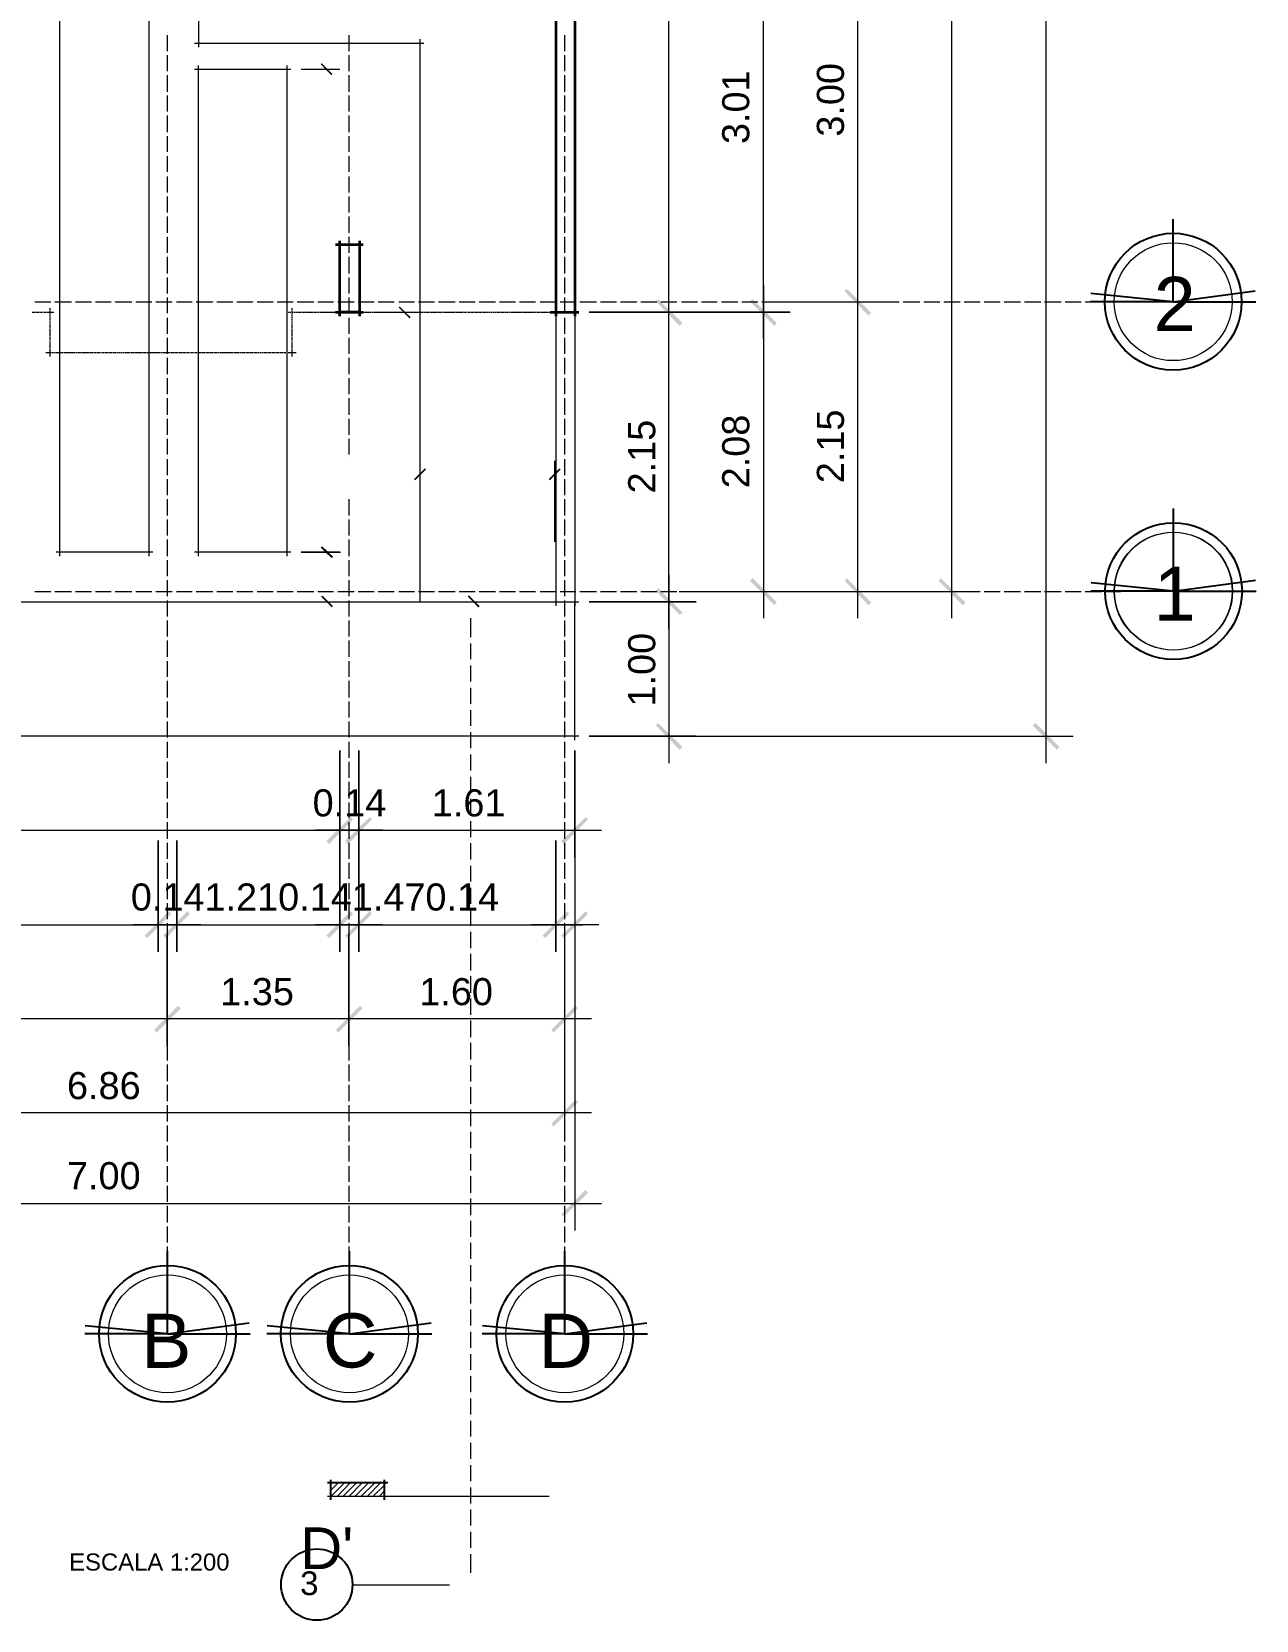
# Model space of a CAD drawing. Header units: millimetres. Extents: x 242 to 289.1, y 51.6 to 80.3.
# Drawn here: x 250.68 to 259.77, y 51.57 to 63.37 of the extents above; entities that cross this region are included whole.
import ezdxf

# ---------------------------------------------------------------- set-up
doc = ezdxf.new("R2010")
doc.units = ezdxf.units.MM
for name, color, linetype in [('PDF_0', 7, 'Continuous'), ('PDF_Acabados', 7, 'Continuous'), ('PDF_Arquitectura', 7, 'Continuous'), ('PDF_DET', 2, 'Continuous'), ('PDF_Ejes', 7, 'Continuous'), ('PDF_Muros', 7, 'Continuous'), ('PDF_Niveles', 2, 'Continuous'), ('PDF_Text', 7, 'Continuous')]:
    doc.layers.add(name, color=color, linetype=linetype)
doc.styles.add('PDF ArialMT', font='arial.ttf')

msp = doc.modelspace()

# ---------------------------------------------------------------- hatches: boundary and pattern name
at = {"layer": 'PDF_0', "transparency": 33554559}
for points in [[(252.901, 63.051), (252.91, 63.06), (252.829, 63.14), (252.821, 63.132)], [(255.509, 61.21), (255.327, 61.387), (255.31, 61.371), (255.488, 61.188)], [(256.009, 61.371), (256.191, 61.188), (256.208, 61.21), (256.03, 61.387)], [(256.711, 61.447), (256.889, 61.265), (256.91, 61.286), (256.728, 61.464)], [(253.409, 61.332), (253.401, 61.324), (253.481, 61.244), (253.49, 61.252)], [(253.524, 60.041), (253.604, 60.122), (253.596, 60.13), (253.515, 60.05)], [(254.514, 60.05), (254.523, 60.041), (254.603, 60.122), (254.595, 60.13)], [(252.829, 59.55), (252.821, 59.542), (252.901, 59.465), (252.91, 59.474)], [(252.905, 59.465), (252.914, 59.474), (252.834, 59.55), (252.825, 59.542)], [(255.509, 59.059), (255.327, 59.241), (255.31, 59.22), (255.488, 59.042)], [(256.03, 59.313), (256.009, 59.296), (256.191, 59.114), (256.208, 59.135)], [(256.728, 59.313), (256.711, 59.296), (256.889, 59.114), (256.91, 59.135)], [(257.427, 59.313), (257.41, 59.296), (257.588, 59.114), (257.609, 59.135)], [(252.834, 59.186), (252.825, 59.178), (252.905, 59.097), (252.914, 59.106)], [(253.922, 59.186), (253.913, 59.178), (253.993, 59.097), (254.002, 59.106)], [(255.327, 58.238), (255.31, 58.221), (255.488, 58.039), (255.509, 58.06)], [(258.13, 58.238), (258.108, 58.221), (258.29, 58.039), (258.307, 58.06)], [(253.045, 57.539), (252.863, 57.361), (252.884, 57.34), (253.062, 57.522)], [(253.024, 57.34), (253.202, 57.522), (253.185, 57.539), (253.003, 57.361)], [(254.607, 57.361), (254.628, 57.34), (254.806, 57.522), (254.789, 57.539)], [(251.695, 56.841), (251.513, 56.659), (251.534, 56.642), (251.712, 56.82)], [(251.674, 56.642), (251.851, 56.82), (251.834, 56.841), (251.652, 56.659)], [(253.045, 56.841), (252.863, 56.659), (252.884, 56.642), (253.062, 56.82)], [(253.024, 56.642), (253.202, 56.82), (253.185, 56.841), (253.003, 56.659)], [(254.65, 56.841), (254.468, 56.659), (254.489, 56.642), (254.667, 56.82)], [(254.806, 56.82), (254.789, 56.841), (254.607, 56.659), (254.628, 56.642)], [(251.762, 56.138), (251.585, 55.96), (251.602, 55.939), (251.784, 56.121)], [(253.113, 56.138), (252.935, 55.96), (252.952, 55.939), (253.134, 56.121)], [(254.535, 55.96), (254.552, 55.939), (254.734, 56.121), (254.713, 56.138)], [(254.535, 55.262), (254.552, 55.241), (254.734, 55.423), (254.713, 55.439)], [(254.607, 54.589), (254.628, 54.572), (254.806, 54.749), (254.789, 54.771)]]:
    msp.add_hatch(color=256, dxfattribs=at).paths.add_polyline_path(points)

# ---------------------------------------------------------------- linework, layer by layer
for p, q in [((259.152, 61.368), (259.152, 61.982)), ((259.152, 61.368), (258.538, 61.368)), ((259.152, 61.368), (258.541, 61.429)), ((259.152, 61.368), (259.76, 61.449)), ((259.152, 61.368), (259.765, 61.368)), ((259.155, 59.218), (259.155, 59.831)), ((259.155, 59.218), (258.544, 59.279)), ((259.155, 59.218), (259.763, 59.299)), ((259.155, 59.218), (258.541, 59.218)), ((259.155, 59.218), (259.769, 59.218)), ((251.684, 53.702), (251.684, 54.315)), ((253.035, 53.702), (253.035, 54.315)), ((254.635, 53.702), (254.635, 54.315)), ((251.684, 53.702), (251.071, 53.702)), ((251.684, 53.702), (251.074, 53.762)), ((251.684, 53.702), (252.292, 53.783)), ((251.684, 53.702), (252.298, 53.702)), ((253.035, 53.702), (252.421, 53.702)), ((253.035, 53.702), (252.424, 53.762)), ((253.035, 53.702), (253.643, 53.783)), ((253.035, 53.702), (253.648, 53.702)), ((254.635, 53.702), (254.021, 53.702)), ((254.635, 53.702), (254.024, 53.762)), ((254.635, 53.702), (255.243, 53.783)), ((254.635, 53.702), (255.248, 53.702))]:
    msp.add_line(p, q)
for centre in [(259.152, 61.368), (259.155, 59.218), (251.684, 53.702), (253.035, 53.702), (254.635, 53.702)]:
    msp.add_circle(centre, 0.508)
at = {"layer": 'PDF_Acabados', "lineweight": 25}
for points in [[(253.32, 52.595), (252.872, 52.595)], [(252.897, 52.468), (252.897, 52.616)], [(253.295, 52.468), (253.295, 52.616)]]:
    msp.add_lwpolyline(points, dxfattribs=at)
at = {"layer": 'PDF_Acabados', "lineweight": 9}
for points in [[(252.897, 52.582), (252.905, 52.595)], [(252.897, 52.54), (252.952, 52.595)], [(252.897, 52.493), (252.999, 52.595)], [(252.944, 52.493), (253.041, 52.595)], [(252.986, 52.493), (253.088, 52.595)], [(253.032, 52.493), (253.13, 52.595)], [(253.075, 52.493), (253.176, 52.595)], [(253.121, 52.493), (253.223, 52.595)], [(253.168, 52.493), (253.265, 52.595)], [(253.21, 52.493), (253.295, 52.578)], [(253.257, 52.493), (253.295, 52.535)]]:
    msp.add_lwpolyline(points, dxfattribs=at)
at = {"layer": 'PDF_Acabados', "color": 8, "lineweight": 5, "true_color": 0x808080}
msp.add_lwpolyline([(254.518, 52.493), (252.872, 52.493)], dxfattribs=at)
at = {"layer": 'PDF_Arquitectura', "color": 250, "lineweight": 18, "true_color": 0x404040}
for points in [[(258.21, 57.941), (258.21, 74.338)], [(255.407, 61.091), (255.407, 66.341)], [(256.11, 61.091), (256.11, 64.495)], [(252.677, 63.094), (252.965, 63.094)], [(255.407, 58.941), (255.407, 61.489)], [(256.11, 61.489), (256.11, 59.017)], [(256.809, 61.565), (256.809, 59.017)], [(256.182, 61.366), (257.008, 61.366)], [(253.215, 61.29), (253.545, 61.29)], [(254.561, 59.584), (254.561, 60.185)], [(252.965, 59.508), (252.677, 59.508), (252.969, 59.508)], [(255.407, 59.338), (255.407, 57.941)], [(252.677, 59.139), (252.969, 59.139)], [(253.634, 59.139), (254.057, 59.139)], [(255.484, 59.216), (256.309, 59.216)], [(256.182, 59.216), (257.008, 59.216)], [(255.611, 58.14), (254.815, 58.14), (258.409, 58.14)], [(254.709, 57.239), (254.709, 58.035), (254.709, 54.47)], [(247.508, 57.442), (253.164, 57.442)], [(253.282, 57.442), (253.104, 57.442), (252.965, 57.442), (252.783, 57.442)], [(252.905, 57.442), (254.908, 57.442)], [(254.709, 57.366), (254.709, 56.54)], [(247.648, 56.739), (251.813, 56.739)], [(251.932, 56.739), (251.754, 56.739), (251.614, 56.739), (251.432, 56.739)], [(251.555, 56.739), (253.164, 56.739)], [(253.282, 56.739), (253.104, 56.739), (252.965, 56.739), (252.783, 56.739)], [(252.905, 56.739), (254.768, 56.739)], [(254.887, 56.739), (254.709, 56.739), (254.569, 56.739), (254.387, 56.739)], [(254.633, 56.667), (254.633, 55.842)], [(251.885, 56.041), (247.58, 56.041)], [(253.236, 56.041), (251.483, 56.041)], [(254.832, 56.041), (252.834, 56.041)], [(254.633, 55.964), (254.633, 55.139)], [(254.832, 55.342), (247.58, 55.342)], [(247.508, 54.669), (254.908, 54.669)]]:
    msp.add_lwpolyline(points, dxfattribs=at)
for points in [[(255.611, 61.29), (254.815, 61.29)], [(256.309, 61.29), (255.484, 61.29)], [(255.611, 59.139), (254.815, 59.139)], [(252.965, 57.239), (252.965, 58.035)], [(253.104, 57.239), (253.104, 58.035)], [(251.614, 56.54), (251.614, 57.366)], [(251.754, 56.54), (251.754, 57.366)], [(252.965, 56.54), (252.965, 57.366)], [(253.104, 56.54), (253.104, 57.366)], [(254.569, 56.54), (254.569, 57.366)], [(251.682, 55.842), (251.682, 56.667)], [(253.032, 55.842), (253.032, 56.667)]]:
    msp.add_lwpolyline(points, close=True, dxfattribs=at)
at = {"layer": 'PDF_Arquitectura', "lineweight": 5}
for points in [[(253.934, 59.017), (253.934, 58.877)], [(253.934, 58.86), (253.934, 58.86)], [(253.934, 58.847), (253.934, 58.847)], [(253.934, 58.83), (253.934, 58.712)], [(253.934, 58.695), (253.934, 58.695)], [(253.934, 58.682), (253.934, 58.682)], [(253.934, 58.665), (253.934, 58.547)], [(253.934, 58.53), (253.934, 58.53)], [(253.934, 58.517), (253.934, 58.517)], [(253.934, 58.5), (253.934, 58.382)], [(253.934, 58.365), (253.934, 58.365)], [(253.934, 58.352), (253.934, 58.352)], [(253.934, 58.335), (253.934, 58.217)], [(253.934, 58.2), (253.934, 58.2)], [(253.934, 58.187), (253.934, 58.187)], [(253.934, 58.17), (253.934, 58.052)], [(253.934, 58.035), (253.934, 58.035)], [(253.934, 58.022), (253.934, 58.022)], [(253.934, 58.005), (253.934, 57.886)], [(253.934, 57.869), (253.934, 57.869)], [(253.934, 57.857), (253.934, 57.857)], [(253.934, 57.84), (253.934, 57.721)], [(253.934, 57.704), (253.934, 57.704)], [(253.934, 57.692), (253.934, 57.692)], [(253.934, 57.675), (253.934, 57.556)], [(253.934, 57.539), (253.934, 57.539)], [(253.934, 57.527), (253.934, 57.527)], [(253.934, 57.51), (253.934, 57.391)], [(253.934, 57.374), (253.934, 57.374)], [(253.934, 57.361), (253.934, 57.361)], [(253.934, 57.345), (253.934, 57.226)], [(253.934, 57.213), (253.934, 57.213)], [(253.934, 57.196), (253.934, 57.196)], [(253.934, 57.179), (253.934, 57.061)], [(253.934, 57.048), (253.934, 57.048)], [(253.934, 57.031), (253.934, 57.031)], [(253.934, 57.014), (253.934, 56.896)], [(253.934, 56.883), (253.934, 56.883)], [(253.934, 56.866), (253.934, 56.866)], [(253.934, 56.849), (253.934, 56.731)], [(253.934, 56.718), (253.934, 56.718)], [(253.934, 56.701), (253.934, 56.701)], [(253.934, 56.688), (253.934, 56.566)], [(253.934, 56.553), (253.934, 56.553)], [(253.934, 56.536), (253.934, 56.536)], [(253.934, 56.523), (253.934, 56.4)], [(253.934, 56.388), (253.934, 56.388)], [(253.934, 56.371), (253.934, 56.371)], [(253.934, 56.358), (253.934, 56.235)], [(253.934, 56.223), (253.934, 56.223)], [(253.934, 56.206), (253.934, 56.206)], [(253.934, 56.193), (253.934, 56.07)], [(253.934, 56.058), (253.934, 56.058)], [(253.934, 56.041), (253.934, 56.041)], [(253.934, 56.028), (253.934, 55.905)], [(253.934, 55.892), (253.934, 55.892)], [(253.934, 55.876), (253.934, 55.876)], [(253.934, 55.863), (253.934, 55.74)], [(253.934, 55.727), (253.934, 55.727)], [(253.934, 55.71), (253.934, 55.71)], [(253.934, 55.698), (253.934, 55.575)], [(253.934, 55.562), (253.934, 55.562)], [(253.934, 55.545), (253.934, 55.545)], [(253.934, 55.533), (253.934, 55.41)], [(253.934, 55.397), (253.934, 55.397)], [(253.934, 55.38), (253.934, 55.38)], [(253.934, 55.368), (253.934, 55.245)], [(253.934, 55.232), (253.934, 55.232)], [(253.934, 55.215), (253.934, 55.215)], [(253.934, 55.202), (253.934, 55.08)], [(253.934, 55.067), (253.934, 55.067)], [(253.934, 55.05), (253.934, 55.05)], [(253.934, 55.037), (253.934, 54.915)], [(253.934, 54.902), (253.934, 54.902)], [(253.934, 54.885), (253.934, 54.885)], [(253.934, 54.872), (253.934, 54.749)], [(253.934, 54.737), (253.934, 54.737)], [(253.934, 54.72), (253.934, 54.72)], [(253.934, 54.707), (253.934, 54.584)], [(253.934, 54.572), (253.934, 54.572)], [(253.934, 54.555), (253.934, 54.555)], [(253.934, 54.542), (253.934, 54.423)], [(253.934, 54.407), (253.934, 54.407)], [(253.934, 54.39), (253.934, 54.39)], [(253.934, 54.377), (253.934, 54.258)], [(253.934, 54.241), (253.934, 54.241)], [(253.934, 54.224), (253.934, 54.224)], [(253.934, 54.212), (253.934, 54.093)], [(253.934, 54.076), (253.934, 54.076)], [(253.934, 54.059), (253.934, 54.059)], [(253.934, 54.047), (253.934, 53.928)], [(253.934, 53.911), (253.934, 53.911)], [(253.934, 53.899), (253.934, 53.899)], [(253.934, 53.882), (253.934, 53.763)], [(253.934, 53.746), (253.934, 53.746)], [(253.934, 53.733), (253.934, 53.733)], [(253.934, 53.716), (253.934, 53.598)], [(253.934, 53.581), (253.934, 53.581)], [(253.934, 53.568), (253.934, 53.568)], [(253.934, 53.551), (253.934, 53.433)], [(253.934, 53.416), (253.934, 53.416)], [(253.934, 53.403), (253.934, 53.403)], [(253.934, 53.386), (253.934, 53.268)], [(253.934, 53.251), (253.934, 53.251)], [(253.934, 53.238), (253.934, 53.238)], [(253.934, 53.221), (253.934, 53.103)], [(253.934, 53.086), (253.934, 53.086)], [(253.934, 53.073), (253.934, 53.073)], [(253.934, 53.056), (253.934, 52.938)], [(253.934, 52.921), (253.934, 52.921)], [(253.934, 52.908), (253.934, 52.908)], [(253.934, 52.891), (253.934, 52.772)], [(253.934, 52.755), (253.934, 52.755)], [(253.934, 52.743), (253.934, 52.743)], [(253.934, 52.726), (253.934, 52.607)], [(253.934, 52.59), (253.934, 52.59)], [(253.934, 52.578), (253.934, 52.578)], [(253.934, 52.561), (253.934, 52.442)], [(253.934, 52.425), (253.934, 52.425)], [(253.934, 52.413), (253.934, 52.413)], [(253.934, 52.396), (253.934, 52.277)], [(253.934, 52.26), (253.934, 52.26)], [(253.934, 52.247), (253.934, 52.247)], [(253.934, 52.231), (253.934, 52.112)], [(253.934, 52.095), (253.934, 52.095)], [(253.934, 52.082), (253.934, 52.082)], [(253.934, 52.065), (253.934, 51.926)]]:
    msp.add_lwpolyline(points, dxfattribs=at)
at = {"layer": 'PDF_DET', "lineweight": 18}
msp.add_lwpolyline([(253.054, 51.837), (253.778, 51.837)], dxfattribs=at)
at = {"layer": 'PDF_DET', "lineweight": 25}
msp.add_circle((252.793, 51.839), 0.265, dxfattribs=at)
at = {"layer": 'PDF_Ejes', "lineweight": 18}
for points in [[(257.507, 74.266), (257.507, 59.017)], [(256.809, 64.563), (256.809, 61.163)], [(256.182, 61.366), (257.008, 61.366)], [(256.885, 59.216), (257.71, 59.216)]]:
    msp.add_lwpolyline(points, dxfattribs=at)
at = {"layer": 'PDF_Ejes', "lineweight": 9}
for points in [[(251.682, 63.364), (251.682, 63.364)], [(253.032, 63.364), (253.032, 63.364)], [(254.633, 63.364), (254.633, 63.364)], [(251.682, 63.348), (251.682, 63.229)], [(253.032, 63.348), (253.032, 63.229)], [(254.633, 63.348), (254.633, 63.229)], [(251.682, 63.216), (251.682, 63.216)], [(251.682, 63.199), (251.682, 63.081)], [(253.032, 63.216), (253.032, 63.216)], [(253.032, 63.199), (253.032, 63.081)], [(254.633, 63.216), (254.633, 63.216)], [(254.633, 63.199), (254.633, 63.081)], [(251.682, 63.064), (251.682, 63.064)], [(251.682, 63.051), (251.682, 62.928)], [(253.032, 63.064), (253.032, 63.064)], [(253.032, 63.051), (253.032, 62.928)], [(254.633, 63.064), (254.633, 63.064)], [(254.633, 63.051), (254.633, 62.928)], [(251.682, 62.916), (251.682, 62.916)], [(251.682, 62.899), (251.682, 62.78)], [(253.032, 62.916), (253.032, 62.916)], [(253.032, 62.899), (253.032, 62.78)], [(254.633, 62.916), (254.633, 62.916)], [(254.633, 62.899), (254.633, 62.78)], [(251.682, 62.763), (251.682, 62.763)], [(251.682, 62.751), (251.682, 62.628)], [(253.032, 62.763), (253.032, 62.763)], [(253.032, 62.751), (253.032, 62.628)], [(254.633, 62.763), (254.633, 62.763)], [(254.633, 62.751), (254.633, 62.628)], [(251.682, 62.615), (251.682, 62.615)], [(251.682, 62.598), (251.682, 62.48)], [(253.032, 62.615), (253.032, 62.615)], [(253.032, 62.598), (253.032, 62.48)], [(254.633, 62.615), (254.633, 62.615)], [(254.633, 62.598), (254.633, 62.48)], [(251.682, 62.463), (251.682, 62.463)], [(251.682, 62.45), (251.682, 62.332)], [(253.032, 62.463), (253.032, 62.463)], [(253.032, 62.45), (253.032, 62.332)], [(254.633, 62.463), (254.633, 62.463)], [(254.633, 62.45), (254.633, 62.332)], [(251.682, 62.315), (251.682, 62.315)], [(251.682, 62.298), (251.682, 62.179)], [(253.032, 62.315), (253.032, 62.315)], [(253.032, 62.298), (253.032, 62.179)], [(254.633, 62.315), (254.633, 62.315)], [(254.633, 62.298), (254.633, 62.179)], [(251.682, 62.166), (251.682, 62.166)], [(251.682, 62.149), (251.682, 62.031)], [(253.032, 62.166), (253.032, 62.166)], [(253.032, 62.149), (253.032, 62.031)], [(254.633, 62.166), (254.633, 62.166)], [(254.633, 62.149), (254.633, 62.031)], [(251.682, 62.014), (251.682, 62.014)], [(251.682, 62.001), (251.682, 61.879)], [(253.032, 62.014), (253.032, 62.014)], [(253.032, 62.001), (253.032, 61.879)], [(254.633, 62.014), (254.633, 62.014)], [(254.633, 62.001), (254.633, 61.879)], [(251.682, 61.866), (251.682, 61.866)], [(251.682, 61.849), (251.682, 61.73)], [(253.032, 61.866), (253.032, 61.866)], [(253.032, 61.849), (253.032, 61.73)], [(254.633, 61.866), (254.633, 61.866)], [(254.633, 61.849), (254.633, 61.73)], [(251.682, 61.713), (251.682, 61.713)], [(253.032, 61.713), (253.032, 61.713)], [(254.633, 61.713), (254.633, 61.713)], [(251.682, 61.701), (251.682, 61.578)], [(253.032, 61.701), (253.032, 61.578)], [(254.633, 61.701), (254.633, 61.578)], [(251.682, 61.565), (251.682, 61.565)], [(251.682, 61.548), (251.682, 61.43)], [(253.032, 61.565), (253.032, 61.565)], [(253.032, 61.548), (253.032, 61.43)], [(254.633, 61.565), (254.633, 61.565)], [(254.633, 61.548), (254.633, 61.43)], [(250.683, 61.366), (250.683, 61.366)], [(250.7, 61.366), (250.818, 61.366)], [(250.835, 61.366), (250.835, 61.366)], [(250.848, 61.366), (250.971, 61.366)], [(250.984, 61.366), (250.984, 61.366)], [(251, 61.366), (251.119, 61.366)], [(251.136, 61.366), (251.136, 61.366)], [(251.149, 61.366), (251.267, 61.366)], [(251.284, 61.366), (251.284, 61.366)], [(251.297, 61.366), (251.42, 61.366)], [(251.432, 61.366), (251.432, 61.366)], [(251.449, 61.366), (251.568, 61.366)], [(251.585, 61.366), (251.585, 61.366)], [(251.597, 61.366), (251.72, 61.366)], [(251.682, 61.413), (251.682, 61.413)], [(251.682, 61.4), (251.682, 61.282)], [(251.733, 61.366), (251.733, 61.366)], [(251.75, 61.366), (251.868, 61.366)], [(251.885, 61.366), (251.885, 61.366)], [(251.898, 61.366), (252.021, 61.366)], [(252.033, 61.366), (252.033, 61.366)], [(252.05, 61.366), (252.169, 61.366)], [(252.186, 61.366), (252.186, 61.366)], [(252.199, 61.366), (252.317, 61.366)], [(252.334, 61.366), (252.334, 61.366)], [(252.351, 61.366), (252.469, 61.366)], [(252.482, 61.366), (252.482, 61.366)], [(252.499, 61.366), (252.618, 61.366)], [(252.635, 61.366), (252.635, 61.366)], [(252.647, 61.366), (252.77, 61.366)], [(252.783, 61.366), (252.783, 61.366)], [(252.8, 61.366), (252.918, 61.366)], [(252.935, 61.366), (252.935, 61.366)], [(252.948, 61.366), (253.071, 61.366)], [(253.032, 61.413), (253.032, 61.413)], [(253.032, 61.4), (253.032, 61.282)], [(253.083, 61.366), (253.083, 61.366)], [(253.1, 61.366), (253.219, 61.366)], [(253.236, 61.366), (253.236, 61.366)], [(253.248, 61.366), (253.367, 61.366)], [(253.384, 61.366), (253.384, 61.366)], [(253.401, 61.366), (253.519, 61.366)], [(253.532, 61.366), (253.532, 61.366)], [(253.549, 61.366), (253.668, 61.366)], [(253.684, 61.366), (253.684, 61.366)], [(253.697, 61.366), (253.82, 61.366)], [(253.833, 61.366), (253.833, 61.366)], [(253.85, 61.366), (253.968, 61.366)], [(253.985, 61.366), (253.985, 61.366)], [(253.998, 61.366), (254.12, 61.366)], [(254.133, 61.366), (254.133, 61.366)], [(254.15, 61.366), (254.269, 61.366)], [(254.286, 61.366), (254.286, 61.366)], [(254.298, 61.366), (254.417, 61.366)], [(254.434, 61.366), (254.434, 61.366)], [(254.451, 61.366), (254.569, 61.366)], [(254.582, 61.366), (254.582, 61.366)], [(254.599, 61.366), (254.717, 61.366)], [(254.633, 61.413), (254.633, 61.413)], [(254.633, 61.4), (254.633, 61.282)], [(254.734, 61.366), (254.734, 61.366)], [(254.747, 61.366), (254.87, 61.366)], [(254.883, 61.366), (254.883, 61.366)], [(254.899, 61.366), (255.018, 61.366)], [(255.035, 61.366), (255.035, 61.366)], [(255.048, 61.366), (255.17, 61.366)], [(255.183, 61.366), (255.183, 61.366)], [(255.2, 61.366), (255.319, 61.366)], [(255.335, 61.366), (255.335, 61.366)], [(255.348, 61.366), (255.467, 61.366)], [(255.484, 61.366), (255.484, 61.366)], [(255.501, 61.366), (255.619, 61.366)], [(255.632, 61.366), (255.632, 61.366)], [(255.649, 61.366), (255.767, 61.366)], [(255.784, 61.366), (255.784, 61.366)], [(255.797, 61.366), (255.92, 61.366)], [(255.932, 61.366), (255.932, 61.366)], [(255.949, 61.366), (256.068, 61.366)], [(256.085, 61.366), (256.085, 61.366)], [(256.097, 61.366), (256.22, 61.366)], [(256.233, 61.366), (256.233, 61.366)], [(256.25, 61.366), (256.368, 61.366)], [(256.385, 61.366), (256.385, 61.366)], [(256.398, 61.366), (256.521, 61.366)], [(256.534, 61.366), (256.534, 61.366)], [(256.55, 61.366), (256.669, 61.366)], [(256.682, 61.366), (256.682, 61.366)], [(256.699, 61.366), (256.817, 61.366)], [(256.834, 61.366), (256.834, 61.366)], [(256.847, 61.366), (256.97, 61.366)], [(256.982, 61.366), (256.982, 61.366)], [(256.999, 61.366), (257.118, 61.366)], [(257.135, 61.366), (257.135, 61.366)], [(257.147, 61.366), (257.27, 61.366)], [(257.283, 61.366), (257.283, 61.366)], [(257.3, 61.366), (257.418, 61.366)], [(257.435, 61.366), (257.435, 61.366)], [(257.448, 61.366), (257.571, 61.366)], [(257.583, 61.366), (257.583, 61.366)], [(257.6, 61.366), (257.719, 61.366)], [(257.736, 61.366), (257.736, 61.366)], [(257.749, 61.366), (257.867, 61.366)], [(257.884, 61.366), (257.884, 61.366)], [(257.897, 61.366), (258.019, 61.366)], [(258.032, 61.366), (258.032, 61.366)], [(258.049, 61.366), (258.168, 61.366)], [(258.185, 61.366), (258.185, 61.366)], [(258.197, 61.366), (258.32, 61.366)], [(258.333, 61.366), (258.333, 61.366)], [(258.35, 61.366), (258.468, 61.366)], [(258.485, 61.366), (258.485, 61.366)], [(258.498, 61.366), (258.621, 61.366)], [(258.633, 61.366), (258.633, 61.366)], [(258.65, 61.366), (258.76, 61.366)], [(251.682, 61.265), (251.682, 61.265)], [(251.682, 61.248), (251.682, 61.129)], [(253.032, 61.265), (253.032, 61.265)], [(253.032, 61.248), (253.032, 61.129)], [(254.633, 61.265), (254.633, 61.265)], [(254.633, 61.248), (254.633, 61.129)], [(251.682, 61.117), (251.682, 61.117)], [(251.682, 61.1), (251.682, 60.981)], [(253.032, 61.117), (253.032, 61.117)], [(253.032, 61.1), (253.032, 60.981)], [(254.633, 61.117), (254.633, 61.117)], [(254.633, 61.1), (254.633, 60.981)], [(251.682, 60.964), (251.682, 60.964)], [(251.682, 60.951), (251.682, 60.829)], [(253.032, 60.964), (253.032, 60.964)], [(253.032, 60.951), (253.032, 60.829)], [(254.633, 60.964), (254.633, 60.964)], [(254.633, 60.951), (254.633, 60.829)], [(251.682, 60.816), (251.682, 60.816)], [(251.682, 60.799), (251.682, 60.68)], [(253.032, 60.816), (253.032, 60.816)], [(253.032, 60.799), (253.032, 60.68)], [(254.633, 60.816), (254.633, 60.816)], [(254.633, 60.799), (254.633, 60.68)], [(251.682, 60.664), (251.682, 60.664)], [(251.682, 60.651), (251.682, 60.528)], [(253.032, 60.664), (253.032, 60.664)], [(253.032, 60.651), (253.032, 60.528)], [(254.633, 60.664), (254.633, 60.664)], [(254.633, 60.651), (254.633, 60.528)], [(251.682, 60.515), (251.682, 60.515)], [(251.682, 60.498), (251.682, 60.38)], [(253.032, 60.515), (253.032, 60.515)], [(253.032, 60.498), (253.032, 60.38)], [(254.633, 60.515), (254.633, 60.515)], [(254.633, 60.498), (254.633, 60.38)], [(251.682, 60.363), (251.682, 60.363)], [(251.682, 60.35), (251.682, 60.232)], [(253.032, 60.363), (253.032, 60.363)], [(253.032, 60.35), (253.032, 60.232)], [(254.633, 60.363), (254.633, 60.363)], [(254.633, 60.35), (254.633, 60.232)], [(251.682, 60.215), (251.682, 60.215)], [(251.682, 60.198), (251.682, 60.079)], [(253.032, 60.215), (253.032, 60.215)], [(254.633, 60.215), (254.633, 60.215)], [(254.633, 60.198), (254.633, 60.079)], [(251.682, 60.067), (251.682, 60.067)], [(254.633, 60.067), (254.633, 60.067)], [(251.682, 60.05), (251.682, 59.931)], [(254.633, 60.05), (254.633, 59.931)], [(251.682, 59.914), (251.682, 59.914)], [(251.682, 59.902), (251.682, 59.779)], [(253.032, 59.914), (253.032, 59.914)], [(253.032, 59.902), (253.032, 59.779)], [(254.633, 59.914), (254.633, 59.914)], [(254.633, 59.902), (254.633, 59.779)], [(251.682, 59.766), (251.682, 59.766)], [(251.682, 59.749), (251.682, 59.631)], [(253.032, 59.766), (253.032, 59.766)], [(253.032, 59.749), (253.032, 59.631)], [(254.633, 59.766), (254.633, 59.766)], [(254.633, 59.749), (254.633, 59.631)], [(251.682, 59.614), (251.682, 59.614)], [(251.682, 59.601), (251.682, 59.478)], [(253.032, 59.614), (253.032, 59.614)], [(253.032, 59.601), (253.032, 59.478)], [(254.633, 59.614), (254.633, 59.614)], [(254.633, 59.601), (254.633, 59.478)], [(251.682, 59.465), (251.682, 59.465)], [(253.032, 59.465), (253.032, 59.465)], [(254.633, 59.465), (254.633, 59.465)], [(251.682, 59.449), (251.682, 59.33)], [(253.032, 59.449), (253.032, 59.33)], [(254.633, 59.449), (254.633, 59.33)], [(251.682, 59.313), (251.682, 59.313)], [(251.682, 59.3), (251.682, 59.182)], [(253.032, 59.313), (253.032, 59.313)], [(253.032, 59.3), (253.032, 59.182)], [(254.633, 59.313), (254.633, 59.313)], [(254.633, 59.3), (254.633, 59.182)], [(250.683, 59.216), (250.683, 59.216)], [(250.7, 59.216), (250.818, 59.216)], [(250.835, 59.216), (250.835, 59.216)], [(250.848, 59.216), (250.971, 59.216)], [(250.984, 59.216), (250.984, 59.216)], [(251, 59.216), (251.119, 59.216)], [(251.136, 59.216), (251.136, 59.216)], [(251.149, 59.216), (251.267, 59.216)], [(251.284, 59.216), (251.284, 59.216)], [(251.297, 59.216), (251.42, 59.216)], [(251.432, 59.216), (251.432, 59.216)], [(251.449, 59.216), (251.568, 59.216)], [(251.585, 59.216), (251.585, 59.216)], [(251.597, 59.216), (251.72, 59.216)], [(251.682, 59.165), (251.682, 59.165)], [(251.682, 59.148), (251.682, 59.029)], [(251.733, 59.216), (251.733, 59.216)], [(251.75, 59.216), (251.868, 59.216)], [(251.885, 59.216), (251.885, 59.216)], [(251.898, 59.216), (252.021, 59.216)], [(252.033, 59.216), (252.033, 59.216)], [(252.05, 59.216), (252.169, 59.216)], [(252.186, 59.216), (252.186, 59.216)], [(252.199, 59.216), (252.317, 59.216)], [(252.334, 59.216), (252.334, 59.216)], [(252.351, 59.216), (252.469, 59.216)], [(252.482, 59.216), (252.482, 59.216)], [(252.499, 59.216), (252.618, 59.216)], [(252.635, 59.216), (252.635, 59.216)], [(252.647, 59.216), (252.77, 59.216)], [(252.783, 59.216), (252.783, 59.216)], [(252.8, 59.216), (252.918, 59.216)], [(252.935, 59.216), (252.935, 59.216)], [(252.948, 59.216), (253.071, 59.216)], [(253.032, 59.165), (253.032, 59.165)], [(253.032, 59.148), (253.032, 59.029)], [(253.083, 59.216), (253.083, 59.216)], [(253.1, 59.216), (253.219, 59.216)], [(253.236, 59.216), (253.236, 59.216)], [(253.248, 59.216), (253.367, 59.216)], [(253.384, 59.216), (253.384, 59.216)], [(253.401, 59.216), (253.519, 59.216)], [(253.532, 59.216), (253.532, 59.216)], [(253.549, 59.216), (253.668, 59.216)], [(253.684, 59.216), (253.684, 59.216)], [(253.697, 59.216), (253.82, 59.216)], [(253.833, 59.216), (253.833, 59.216)], [(253.85, 59.216), (253.968, 59.216)], [(253.985, 59.216), (253.985, 59.216)], [(253.998, 59.216), (254.12, 59.216)], [(254.133, 59.216), (254.133, 59.216)], [(254.15, 59.216), (254.269, 59.216)], [(254.286, 59.216), (254.286, 59.216)], [(254.298, 59.216), (254.417, 59.216)], [(254.434, 59.216), (254.434, 59.216)], [(254.451, 59.216), (254.569, 59.216)], [(254.582, 59.216), (254.582, 59.216)], [(254.599, 59.216), (254.717, 59.216)], [(254.633, 59.165), (254.633, 59.165)], [(254.633, 59.148), (254.633, 59.029)], [(254.734, 59.216), (254.734, 59.216)], [(254.747, 59.216), (254.87, 59.216)], [(254.883, 59.216), (254.883, 59.216)], [(254.899, 59.216), (255.018, 59.216)], [(255.035, 59.216), (255.035, 59.216)], [(255.048, 59.216), (255.17, 59.216)], [(255.183, 59.216), (255.183, 59.216)], [(255.2, 59.216), (255.319, 59.216)], [(255.335, 59.216), (255.335, 59.216)], [(255.348, 59.216), (255.467, 59.216)], [(255.484, 59.216), (255.484, 59.216)], [(255.501, 59.216), (255.619, 59.216)], [(255.632, 59.216), (255.632, 59.216)], [(255.649, 59.216), (255.767, 59.216)], [(255.784, 59.216), (255.784, 59.216)], [(255.797, 59.216), (255.92, 59.216)], [(255.932, 59.216), (255.932, 59.216)], [(255.949, 59.216), (256.068, 59.216)], [(256.085, 59.216), (256.085, 59.216)], [(256.097, 59.216), (256.22, 59.216)], [(256.233, 59.216), (256.233, 59.216)], [(256.25, 59.216), (256.368, 59.216)], [(256.385, 59.216), (256.385, 59.216)], [(256.398, 59.216), (256.521, 59.216)], [(256.534, 59.216), (256.534, 59.216)], [(256.55, 59.216), (256.669, 59.216)], [(256.682, 59.216), (256.682, 59.216)], [(256.699, 59.216), (256.817, 59.216)], [(256.834, 59.216), (256.834, 59.216)], [(256.847, 59.216), (256.97, 59.216)], [(256.982, 59.216), (256.982, 59.216)], [(256.999, 59.216), (257.118, 59.216)], [(257.135, 59.216), (257.135, 59.216)], [(257.147, 59.216), (257.27, 59.216)], [(257.283, 59.216), (257.283, 59.216)], [(257.3, 59.216), (257.418, 59.216)], [(257.435, 59.216), (257.435, 59.216)], [(257.448, 59.216), (257.571, 59.216)], [(257.583, 59.216), (257.583, 59.216)], [(257.6, 59.216), (257.719, 59.216)], [(257.736, 59.216), (257.736, 59.216)], [(257.749, 59.216), (257.867, 59.216)], [(257.884, 59.216), (257.884, 59.216)], [(257.897, 59.216), (258.019, 59.216)], [(258.032, 59.216), (258.032, 59.216)], [(258.049, 59.216), (258.168, 59.216)], [(258.185, 59.216), (258.185, 59.216)], [(258.197, 59.216), (258.32, 59.216)], [(258.333, 59.216), (258.333, 59.216)], [(258.35, 59.216), (258.468, 59.216)], [(258.485, 59.216), (258.485, 59.216)], [(258.498, 59.216), (258.621, 59.216)], [(258.633, 59.216), (258.633, 59.216)], [(258.65, 59.216), (258.76, 59.216)], [(251.682, 59.017), (251.682, 59.017)], [(251.682, 59), (251.682, 58.881)], [(253.032, 59.017), (253.032, 59.017)], [(253.032, 59), (253.032, 58.881)], [(254.633, 59.017), (254.633, 59.017)], [(254.633, 59), (254.633, 58.881)], [(251.682, 58.864), (251.682, 58.864)], [(251.682, 58.852), (251.682, 58.729)], [(253.032, 58.864), (253.032, 58.864)], [(253.032, 58.852), (253.032, 58.729)], [(254.633, 58.864), (254.633, 58.864)], [(254.633, 58.852), (254.633, 58.729)], [(251.682, 58.716), (251.682, 58.716)], [(251.682, 58.699), (251.682, 58.581)], [(253.032, 58.716), (253.032, 58.716)], [(253.032, 58.699), (253.032, 58.581)], [(254.633, 58.716), (254.633, 58.716)], [(254.633, 58.699), (254.633, 58.581)], [(251.682, 58.564), (251.682, 58.564)], [(251.682, 58.551), (251.682, 58.428)], [(253.032, 58.564), (253.032, 58.564)], [(253.032, 58.551), (253.032, 58.428)], [(254.633, 58.564), (254.633, 58.564)], [(254.633, 58.551), (254.633, 58.428)], [(251.682, 58.416), (251.682, 58.416)], [(253.032, 58.416), (253.032, 58.416)], [(254.633, 58.416), (254.633, 58.416)], [(251.682, 58.399), (251.682, 58.28)], [(253.032, 58.399), (253.032, 58.28)], [(254.633, 58.399), (254.633, 58.28)], [(251.682, 58.263), (251.682, 58.263)], [(251.682, 58.25), (251.682, 58.132)], [(253.032, 58.263), (253.032, 58.263)], [(253.032, 58.25), (253.032, 58.132)], [(254.633, 58.263), (254.633, 58.263)], [(254.633, 58.25), (254.633, 58.132)], [(251.682, 58.115), (251.682, 58.115)], [(251.682, 58.098), (251.682, 57.98)], [(253.032, 58.115), (253.032, 58.115)], [(253.032, 58.098), (253.032, 57.98)], [(254.633, 58.115), (254.633, 58.115)], [(254.633, 58.098), (254.633, 57.98)], [(251.682, 57.967), (251.682, 57.967)], [(251.682, 57.95), (251.682, 57.831)], [(253.032, 57.967), (253.032, 57.967)], [(253.032, 57.95), (253.032, 57.831)], [(254.633, 57.967), (254.633, 57.967)], [(254.633, 57.95), (254.633, 57.831)], [(251.682, 57.814), (251.682, 57.814)], [(253.032, 57.814), (253.032, 57.814)], [(254.633, 57.814), (254.633, 57.814)], [(251.682, 57.802), (251.682, 57.679)], [(253.032, 57.802), (253.032, 57.679)], [(254.633, 57.802), (254.633, 57.679)], [(251.682, 57.666), (251.682, 57.666)], [(251.682, 57.649), (251.682, 57.531)], [(253.032, 57.666), (253.032, 57.666)], [(253.032, 57.649), (253.032, 57.531)], [(254.633, 57.666), (254.633, 57.666)], [(254.633, 57.649), (254.633, 57.531)], [(251.682, 57.514), (251.682, 57.514)], [(251.682, 57.501), (251.682, 57.378)], [(253.032, 57.514), (253.032, 57.514)], [(253.032, 57.501), (253.032, 57.378)], [(254.633, 57.514), (254.633, 57.514)], [(254.633, 57.501), (254.633, 57.378)], [(251.682, 57.366), (251.682, 57.366)], [(251.682, 57.349), (251.682, 57.23)], [(253.032, 57.366), (253.032, 57.366)], [(253.032, 57.349), (253.032, 57.23)], [(254.633, 57.366), (254.633, 57.366)], [(254.633, 57.349), (254.633, 57.23)], [(251.682, 57.213), (251.682, 57.213)], [(251.682, 57.201), (251.682, 57.082)], [(253.032, 57.213), (253.032, 57.213)], [(253.032, 57.201), (253.032, 57.082)], [(254.633, 57.213), (254.633, 57.213)], [(254.633, 57.201), (254.633, 57.082)], [(251.682, 57.065), (251.682, 57.065)], [(251.682, 57.048), (251.682, 56.93)], [(253.032, 57.065), (253.032, 57.065)], [(253.032, 57.048), (253.032, 56.93)], [(254.633, 57.065), (254.633, 57.065)], [(254.633, 57.048), (254.633, 56.93)], [(251.682, 56.917), (251.682, 56.917)], [(251.682, 56.9), (251.682, 56.781)], [(253.032, 56.917), (253.032, 56.917)], [(253.032, 56.9), (253.032, 56.781)], [(254.633, 56.917), (254.633, 56.917)], [(254.633, 56.9), (254.633, 56.781)], [(251.682, 56.765), (251.682, 56.765)], [(251.682, 56.752), (251.682, 56.629)], [(253.032, 56.765), (253.032, 56.765)], [(253.032, 56.752), (253.032, 56.629)], [(254.633, 56.765), (254.633, 56.765)], [(254.633, 56.752), (254.633, 56.629)], [(251.682, 56.616), (251.682, 56.616)], [(251.682, 56.599), (251.682, 56.481)], [(253.032, 56.616), (253.032, 56.616)], [(253.032, 56.599), (253.032, 56.481)], [(254.633, 56.616), (254.633, 56.616)], [(254.633, 56.599), (254.633, 56.481)], [(251.682, 56.464), (251.682, 56.464)], [(251.682, 56.451), (251.682, 56.329)], [(253.032, 56.464), (253.032, 56.464)], [(253.032, 56.451), (253.032, 56.329)], [(254.633, 56.464), (254.633, 56.464)], [(254.633, 56.451), (254.633, 56.329)], [(251.682, 56.316), (251.682, 56.316)], [(251.682, 56.299), (251.682, 56.18)], [(253.032, 56.316), (253.032, 56.316)], [(253.032, 56.299), (253.032, 56.18)], [(254.633, 56.316), (254.633, 56.316)], [(254.633, 56.299), (254.633, 56.18)], [(251.682, 56.163), (251.682, 56.163)], [(253.032, 56.163), (253.032, 56.163)], [(254.633, 56.163), (254.633, 56.163)], [(251.682, 56.151), (251.682, 56.032)], [(253.032, 56.151), (253.032, 56.032)], [(254.633, 56.151), (254.633, 56.032)], [(251.682, 56.015), (251.682, 56.015)], [(251.682, 55.998), (251.682, 55.88)], [(253.032, 56.015), (253.032, 56.015)], [(253.032, 55.998), (253.032, 55.88)], [(254.633, 56.015), (254.633, 56.015)], [(254.633, 55.998), (254.633, 55.88)], [(251.682, 55.867), (251.682, 55.867)], [(251.682, 55.85), (251.682, 55.732)], [(253.032, 55.867), (253.032, 55.867)], [(253.032, 55.85), (253.032, 55.732)], [(254.633, 55.867), (254.633, 55.867)], [(254.633, 55.85), (254.633, 55.732)], [(251.682, 55.715), (251.682, 55.715)], [(251.682, 55.702), (251.682, 55.579)], [(253.032, 55.715), (253.032, 55.715)], [(253.032, 55.702), (253.032, 55.579)], [(254.633, 55.715), (254.633, 55.715)], [(254.633, 55.702), (254.633, 55.579)], [(251.682, 55.566), (251.682, 55.566)], [(251.682, 55.55), (251.682, 55.431)], [(253.032, 55.566), (253.032, 55.566)], [(253.032, 55.55), (253.032, 55.431)], [(254.633, 55.566), (254.633, 55.566)], [(254.633, 55.55), (254.633, 55.431)], [(251.682, 55.414), (251.682, 55.414)], [(251.682, 55.401), (251.682, 55.279)], [(253.032, 55.414), (253.032, 55.414)], [(253.032, 55.401), (253.032, 55.279)], [(254.633, 55.414), (254.633, 55.414)], [(254.633, 55.401), (254.633, 55.279)], [(251.682, 55.266), (251.682, 55.266)], [(251.682, 55.249), (251.682, 55.13)], [(253.032, 55.266), (253.032, 55.266)], [(253.032, 55.249), (253.032, 55.13)], [(254.633, 55.266), (254.633, 55.266)], [(254.633, 55.249), (254.633, 55.13)], [(251.682, 55.114), (251.682, 55.114)], [(251.682, 55.101), (251.682, 54.982)], [(253.032, 55.114), (253.032, 55.114)], [(253.032, 55.101), (253.032, 54.982)], [(254.633, 55.114), (254.633, 55.114)], [(254.633, 55.101), (254.633, 54.982)], [(251.682, 54.965), (251.682, 54.965)], [(251.682, 54.948), (251.682, 54.83)], [(253.032, 54.965), (253.032, 54.965)], [(253.032, 54.948), (253.032, 54.83)], [(254.633, 54.965), (254.633, 54.965)], [(254.633, 54.948), (254.633, 54.83)], [(251.682, 54.817), (251.682, 54.817)], [(251.682, 54.8), (251.682, 54.682)], [(253.032, 54.817), (253.032, 54.817)], [(253.032, 54.8), (253.032, 54.682)], [(254.633, 54.817), (254.633, 54.817)], [(254.633, 54.8), (254.633, 54.682)], [(251.682, 54.665), (251.682, 54.665)], [(251.682, 54.652), (251.682, 54.529)], [(253.032, 54.665), (253.032, 54.665)], [(253.032, 54.652), (253.032, 54.529)], [(254.633, 54.665), (254.633, 54.665)], [(254.633, 54.652), (254.633, 54.529)], [(251.682, 54.517), (251.682, 54.517)], [(253.032, 54.517), (253.032, 54.517)], [(254.633, 54.517), (254.633, 54.517)], [(251.682, 54.5), (251.682, 54.381)], [(253.032, 54.5), (253.032, 54.381)], [(254.633, 54.5), (254.633, 54.381)], [(251.682, 54.364), (251.682, 54.364)], [(251.682, 54.351), (251.682, 54.229)], [(253.032, 54.364), (253.032, 54.364)], [(253.032, 54.351), (253.032, 54.229)], [(254.633, 54.364), (254.633, 54.364)], [(254.633, 54.351), (254.633, 54.229)], [(251.682, 54.216), (251.682, 54.216)], [(251.682, 54.199), (251.682, 54.089)], [(253.032, 54.216), (253.032, 54.216)], [(253.032, 54.199), (253.032, 54.089)], [(254.633, 54.216), (254.633, 54.216)], [(254.633, 54.199), (254.633, 54.089)]]:
    msp.add_lwpolyline(points, dxfattribs=at)
at = {"layer": 'PDF_Ejes', "color": 254, "lineweight": 0, "true_color": 0xdcdcdc}
for centre in [(259.152, 61.368), (259.152, 61.368), (259.152, 59.218), (259.155, 59.218), (251.684, 53.702), (251.684, 53.702), (253.035, 53.702), (253.035, 53.702), (254.635, 53.702), (254.635, 53.702)]:
    msp.add_circle(centre, 0.438, dxfattribs=at)
at = {"layer": 'PDF_Muros', "lineweight": 35}
for points in [[(254.709, 74.168), (254.709, 61.26)], [(254.569, 66.925), (254.569, 61.26)], [(253.138, 61.79), (252.931, 61.79)], [(252.961, 61.819), (252.961, 61.26)], [(253.109, 61.819), (253.109, 61.26)], [(252.931, 61.29), (253.138, 61.29)], [(253.109, 61.29), (252.961, 61.29)], [(254.527, 61.29), (254.739, 61.29)]]:
    msp.add_lwpolyline(points, dxfattribs=at)
at = {"layer": 'PDF_Muros', "lineweight": 9}
for points in [[(250.679, 61.29), (250.691, 61.29), (250.704, 61.29)], [(250.708, 61.29), (250.721, 61.29), (250.734, 61.29)], [(250.738, 61.29), (250.751, 61.29)], [(250.755, 61.29), (250.763, 61.29)], [(250.768, 61.29), (250.78, 61.29)], [(250.785, 61.29), (250.793, 61.29)], [(250.797, 61.29), (250.81, 61.29)], [(250.81, 61.32), (250.81, 61.307)], [(250.81, 61.303), (250.81, 61.29), (250.81, 61.277)], [(250.81, 61.273), (250.81, 61.26)], [(250.81, 61.256), (250.81, 61.248)], [(250.81, 61.244), (250.81, 61.231)], [(250.814, 61.29), (250.827, 61.29), (250.84, 61.29)], [(252.58, 61.29), (252.588, 61.29)], [(252.592, 61.29), (252.601, 61.29)], [(252.605, 61.29), (252.618, 61.29)], [(252.609, 61.307), (252.609, 61.32)], [(252.609, 61.277), (252.609, 61.29), (252.609, 61.303)], [(252.609, 61.26), (252.609, 61.273)], [(252.609, 61.248), (252.609, 61.256)], [(252.609, 61.231), (252.609, 61.244)], [(252.622, 61.29), (252.63, 61.29)], [(252.635, 61.29), (252.647, 61.29)], [(252.651, 61.29), (252.664, 61.29), (252.677, 61.29)], [(252.681, 61.29), (252.694, 61.29), (252.707, 61.29)], [(252.711, 61.29), (252.723, 61.29), (252.736, 61.29)], [(252.74, 61.29), (252.753, 61.29)], [(252.757, 61.29), (252.766, 61.29)], [(252.77, 61.29), (252.783, 61.29)], [(252.787, 61.29), (252.795, 61.29)], [(252.8, 61.29), (252.812, 61.29)], [(252.817, 61.29), (252.829, 61.29), (252.842, 61.29)], [(252.846, 61.29), (252.859, 61.29), (252.872, 61.29)], [(252.876, 61.29), (252.889, 61.29), (252.901, 61.29)], [(252.905, 61.29), (252.918, 61.29), (252.931, 61.29)], [(252.935, 61.29), (252.948, 61.29)], [(252.952, 61.29), (252.961, 61.29)], [(253.109, 61.29), (253.121, 61.29), (253.134, 61.29)], [(253.138, 61.29), (253.151, 61.29), (253.164, 61.29)], [(253.168, 61.29), (253.181, 61.29)], [(253.185, 61.29), (253.193, 61.29)], [(253.198, 61.29), (253.21, 61.29)], [(253.215, 61.29), (253.223, 61.29)], [(253.227, 61.29), (253.24, 61.29)], [(253.244, 61.29), (253.257, 61.29), (253.27, 61.29)], [(253.274, 61.29), (253.287, 61.29), (253.299, 61.29)], [(253.303, 61.29), (253.316, 61.29), (253.329, 61.29)], [(253.333, 61.29), (253.346, 61.29), (253.358, 61.29)], [(253.363, 61.29), (253.375, 61.29)], [(253.38, 61.29), (253.388, 61.29)], [(253.392, 61.29), (253.405, 61.29)], [(253.409, 61.29), (253.418, 61.29)], [(253.422, 61.29), (253.435, 61.29)], [(253.439, 61.29), (253.452, 61.29), (253.464, 61.29)], [(253.469, 61.29), (253.481, 61.29), (253.494, 61.29)], [(253.498, 61.29), (253.511, 61.29), (253.524, 61.29)], [(253.528, 61.29), (253.541, 61.29)], [(253.545, 61.29), (253.553, 61.29)], [(253.557, 61.29), (253.57, 61.29)], [(253.574, 61.29), (253.583, 61.29)], [(253.587, 61.29), (253.6, 61.29)], [(253.604, 61.29), (253.617, 61.29), (253.629, 61.29)], [(253.634, 61.29), (253.646, 61.29), (253.659, 61.29)], [(253.663, 61.29), (253.676, 61.29), (253.689, 61.29)], [(253.693, 61.29), (253.706, 61.29)], [(253.71, 61.29), (253.718, 61.29)], [(253.723, 61.29), (253.735, 61.29)], [(253.739, 61.29), (253.748, 61.29)], [(253.752, 61.29), (253.765, 61.29)], [(253.769, 61.29), (253.782, 61.29), (253.795, 61.29)], [(253.799, 61.29), (253.811, 61.29), (253.824, 61.29)], [(253.828, 61.29), (253.841, 61.29), (253.854, 61.29)], [(253.858, 61.29), (253.871, 61.29), (253.883, 61.29)], [(253.888, 61.29), (253.9, 61.29)], [(253.905, 61.29), (253.913, 61.29)], [(253.917, 61.29), (253.93, 61.29)], [(253.934, 61.29), (253.943, 61.29)], [(253.947, 61.29), (253.96, 61.29)], [(253.964, 61.29), (253.977, 61.29), (253.989, 61.29)], [(253.993, 61.29), (254.006, 61.29), (254.019, 61.29)], [(254.023, 61.29), (254.036, 61.29), (254.049, 61.29)], [(254.053, 61.29), (254.065, 61.29)], [(254.07, 61.29), (254.078, 61.29)], [(254.082, 61.29), (254.095, 61.29)], [(254.099, 61.29), (254.108, 61.29)], [(254.112, 61.29), (254.125, 61.29)], [(254.129, 61.29), (254.142, 61.29), (254.154, 61.29)], [(254.159, 61.29), (254.171, 61.29), (254.184, 61.29)], [(254.188, 61.29), (254.201, 61.29), (254.214, 61.29)], [(254.218, 61.29), (254.231, 61.29)], [(254.235, 61.29), (254.243, 61.29)], [(254.247, 61.29), (254.26, 61.29)], [(254.264, 61.29), (254.273, 61.29)], [(254.277, 61.29), (254.29, 61.29)], [(254.294, 61.29), (254.307, 61.29), (254.319, 61.29)], [(254.324, 61.29), (254.336, 61.29), (254.349, 61.29)], [(254.353, 61.29), (254.366, 61.29), (254.379, 61.29)], [(254.383, 61.29), (254.396, 61.29)], [(254.4, 61.29), (254.408, 61.29)], [(254.413, 61.29), (254.425, 61.29)], [(254.43, 61.29), (254.438, 61.29)], [(254.442, 61.29), (254.455, 61.29)], [(254.459, 61.29), (254.472, 61.29), (254.485, 61.29)], [(254.489, 61.29), (254.501, 61.29), (254.514, 61.29)], [(254.518, 61.29), (254.531, 61.29), (254.544, 61.29)], [(254.548, 61.29), (254.561, 61.29)], [(250.81, 61.227), (250.81, 61.218)], [(250.81, 61.214), (250.81, 61.201)], [(250.81, 61.197), (250.81, 61.184), (250.81, 61.172)], [(250.81, 61.167), (250.81, 61.155), (250.81, 61.142)], [(250.81, 61.138), (250.81, 61.125), (250.81, 61.112)], [(252.609, 61.218), (252.609, 61.227)], [(252.609, 61.201), (252.609, 61.214)], [(252.609, 61.172), (252.609, 61.184), (252.609, 61.197)], [(252.609, 61.142), (252.609, 61.155), (252.609, 61.167)], [(252.609, 61.112), (252.609, 61.125), (252.609, 61.138)], [(250.81, 61.108), (250.81, 61.095), (250.81, 61.083)], [(250.81, 61.078), (250.81, 61.066)], [(250.81, 61.061), (250.81, 61.053)], [(250.81, 61.049), (250.81, 61.036)], [(250.81, 61.032), (250.81, 61.023)], [(250.81, 61.019), (250.81, 61.006)], [(250.81, 61.002), (250.81, 60.99), (250.81, 60.977)], [(252.609, 61.083), (252.609, 61.095), (252.609, 61.108)], [(252.609, 61.066), (252.609, 61.078)], [(252.609, 61.053), (252.609, 61.061)], [(252.609, 61.036), (252.609, 61.049)], [(252.609, 61.023), (252.609, 61.032)], [(252.609, 61.006), (252.609, 61.019)], [(252.609, 60.977), (252.609, 60.99), (252.609, 61.002)], [(250.78, 60.99), (250.793, 60.99)], [(250.797, 60.99), (250.806, 60.99)], [(250.81, 60.99), (250.823, 60.99)], [(250.81, 60.973), (250.81, 60.96)], [(250.827, 60.99), (250.835, 60.99)], [(250.84, 60.99), (250.852, 60.99)], [(250.857, 60.99), (250.869, 60.99), (250.882, 60.99)], [(250.886, 60.99), (250.899, 60.99), (250.912, 60.99)], [(250.916, 60.99), (250.928, 60.99), (250.941, 60.99)], [(250.945, 60.99), (250.958, 60.99)], [(250.962, 60.99), (250.971, 60.99)], [(250.975, 60.99), (250.988, 60.99)], [(250.992, 60.99), (251, 60.99)], [(251.005, 60.99), (251.017, 60.99)], [(251.022, 60.99), (251.034, 60.99), (251.047, 60.99)], [(251.051, 60.99), (251.064, 60.99), (251.077, 60.99)], [(251.081, 60.99), (251.094, 60.99), (251.106, 60.99)], [(251.111, 60.99), (251.123, 60.99), (251.136, 60.99)], [(251.14, 60.99), (251.153, 60.99)], [(251.157, 60.99), (251.166, 60.99)], [(251.17, 60.99), (251.182, 60.99)], [(251.187, 60.99), (251.195, 60.99)], [(251.199, 60.99), (251.212, 60.99)], [(251.216, 60.99), (251.229, 60.99), (251.242, 60.99)], [(251.246, 60.99), (251.259, 60.99), (251.271, 60.99)], [(251.276, 60.99), (251.288, 60.99), (251.301, 60.99)], [(251.305, 60.99), (251.318, 60.99)], [(251.322, 60.99), (251.331, 60.99)], [(251.335, 60.99), (251.348, 60.99)], [(251.352, 60.99), (251.36, 60.99)], [(251.365, 60.99), (251.377, 60.99)], [(251.381, 60.99), (251.394, 60.99), (251.407, 60.99)], [(251.411, 60.99), (251.424, 60.99), (251.436, 60.99)], [(251.441, 60.99), (251.453, 60.99), (251.466, 60.99)], [(251.47, 60.99), (251.483, 60.99)], [(251.487, 60.99), (251.496, 60.99)], [(251.5, 60.99), (251.513, 60.99)], [(251.517, 60.99), (251.525, 60.99)], [(251.53, 60.99), (251.542, 60.99)], [(251.547, 60.99), (251.559, 60.99), (251.572, 60.99)], [(251.576, 60.99), (251.589, 60.99), (251.602, 60.99)], [(251.606, 60.99), (251.619, 60.99), (251.631, 60.99)], [(251.635, 60.99), (251.648, 60.99)], [(251.652, 60.99), (251.661, 60.99)], [(251.665, 60.99), (251.678, 60.99)], [(251.682, 60.99), (251.691, 60.99)], [(251.695, 60.99), (251.707, 60.99)], [(251.712, 60.99), (251.724, 60.99), (251.737, 60.99)], [(251.741, 60.99), (251.754, 60.99), (251.767, 60.99)], [(251.771, 60.99), (251.784, 60.99), (251.796, 60.99)], [(251.801, 60.99), (251.813, 60.99), (251.826, 60.99)], [(251.83, 60.99), (251.843, 60.99)], [(251.847, 60.99), (251.856, 60.99)], [(251.86, 60.99), (251.873, 60.99)], [(251.877, 60.99), (251.885, 60.99)], [(251.889, 60.99), (251.902, 60.99)], [(251.906, 60.99), (251.919, 60.99), (251.932, 60.99)], [(251.936, 60.99), (251.949, 60.99), (251.961, 60.99)], [(251.966, 60.99), (251.978, 60.99), (251.991, 60.99)], [(251.995, 60.99), (252.008, 60.99)], [(252.012, 60.99), (252.021, 60.99)], [(252.025, 60.99), (252.038, 60.99)], [(252.042, 60.99), (252.05, 60.99)], [(252.055, 60.99), (252.067, 60.99)], [(252.072, 60.99), (252.084, 60.99), (252.097, 60.99)], [(252.101, 60.99), (252.114, 60.99), (252.127, 60.99)], [(252.131, 60.99), (252.143, 60.99), (252.156, 60.99)], [(252.16, 60.99), (252.173, 60.99)], [(252.177, 60.99), (252.186, 60.99)], [(252.19, 60.99), (252.203, 60.99)], [(252.207, 60.99), (252.215, 60.99)], [(252.22, 60.99), (252.232, 60.99)], [(252.237, 60.99), (252.249, 60.99), (252.262, 60.99)], [(252.266, 60.99), (252.279, 60.99), (252.292, 60.99)], [(252.296, 60.99), (252.309, 60.99), (252.321, 60.99)], [(252.326, 60.99), (252.338, 60.99), (252.351, 60.99)], [(252.355, 60.99), (252.368, 60.99)], [(252.372, 60.99), (252.381, 60.99)], [(252.385, 60.99), (252.397, 60.99)], [(252.402, 60.99), (252.414, 60.99), (252.427, 60.99)], [(252.431, 60.99), (252.444, 60.99), (252.457, 60.99)], [(252.461, 60.99), (252.474, 60.99), (252.486, 60.99)], [(252.491, 60.99), (252.503, 60.99), (252.516, 60.99)], [(252.52, 60.99), (252.533, 60.99)], [(252.537, 60.99), (252.546, 60.99)], [(252.55, 60.99), (252.563, 60.99)], [(252.567, 60.99), (252.575, 60.99)], [(252.58, 60.99), (252.592, 60.99)], [(252.596, 60.99), (252.609, 60.99), (252.622, 60.99)], [(252.609, 60.96), (252.609, 60.973)], [(252.626, 60.99), (252.639, 60.99)]]:
    msp.add_lwpolyline(points, dxfattribs=at)
at = {"layer": 'PDF_Muros', "lineweight": 18}
for points in [[(254.569, 61.29), (254.569, 59.11)], [(254.709, 61.29), (254.709, 59.11)], [(254.527, 59.139), (254.739, 59.139)]]:
    msp.add_lwpolyline(points, dxfattribs=at)
at = {"layer": 'PDF_Niveles', "lineweight": 9}
for points in [[(251.915, 64.139), (251.915, 63.259)], [(250.886, 59.478), (250.886, 64.025)], [(251.547, 64.025), (251.547, 59.478)], [(251.885, 63.288), (253.587, 63.288)], [(253.557, 63.318), (253.557, 59.139)], [(251.915, 59.478), (251.915, 63.123)], [(252.571, 63.123), (252.571, 59.478)], [(251.885, 63.094), (252.601, 63.094)], [(251.576, 59.508), (250.857, 59.508)], [(252.601, 59.508), (251.885, 59.508)], [(247.859, 59.139), (254.561, 59.139)], [(254.709, 58.111), (254.709, 59.139)], [(254.739, 58.14), (247.677, 58.14)]]:
    msp.add_lwpolyline(points, dxfattribs=at)

# ---------------------------------------------------------------- texts
at = {"layer": 'PDF_Text', "char_height": 0.2012, "attachment_point": 4, "rotation": 90, "style": 'PDF ArialMT'}
for s, insert in [('3.00', (256.608, 62.594)), ('3.01', (255.905, 62.539)), ('2.15', (256.608, 60.02)), ('2.15', (255.207, 59.944)), ('2.08', (255.905, 59.982)), ('1.00', (255.207, 58.361))]:
    msp.add_mtext(s, dxfattribs=dict(at, insert=insert))
at = {"layer": 'PDF_Text', "attachment_point": 4, "style": 'PDF ArialMT'}
for s, insert, char_height in [('2', (259.007, 61.351), 0.402), ('1', (259.007, 59.2), 0.402), ('0.14', (252.762, 57.644), 0.2012), ('1.61', (253.647, 57.644), 0.2012), ('0.141.210.141.470.14', (251.412, 56.945), 0.20116), ('1.35', (252.076, 56.242), 0.2012), ('1.60', (253.554, 56.242), 0.2012), ('6.86', (250.938, 55.544), 0.2012), ('7.00', (250.938, 54.875), 0.2012), ('B', (251.488, 53.65), 0.402), ('C', (252.838, 53.65), 0.402), ('D', (254.439, 53.65), 0.402), ('ESCALA 1:200', (250.954, 52.006), 0.12673), ('3', (252.669, 51.848), 0.176)]:
    msp.add_mtext(s, dxfattribs=dict(at, insert=insert, char_height=char_height))
at = {"layer": 'PDF_Text', "color": 8, "true_color": 0x808080, "insert": (252.669, 52.109), "char_height": 0.3098, "attachment_point": 4, "style": 'PDF ArialMT'}
msp.add_mtext("D'", dxfattribs=at)

doc.saveas('drawing.dxf')
